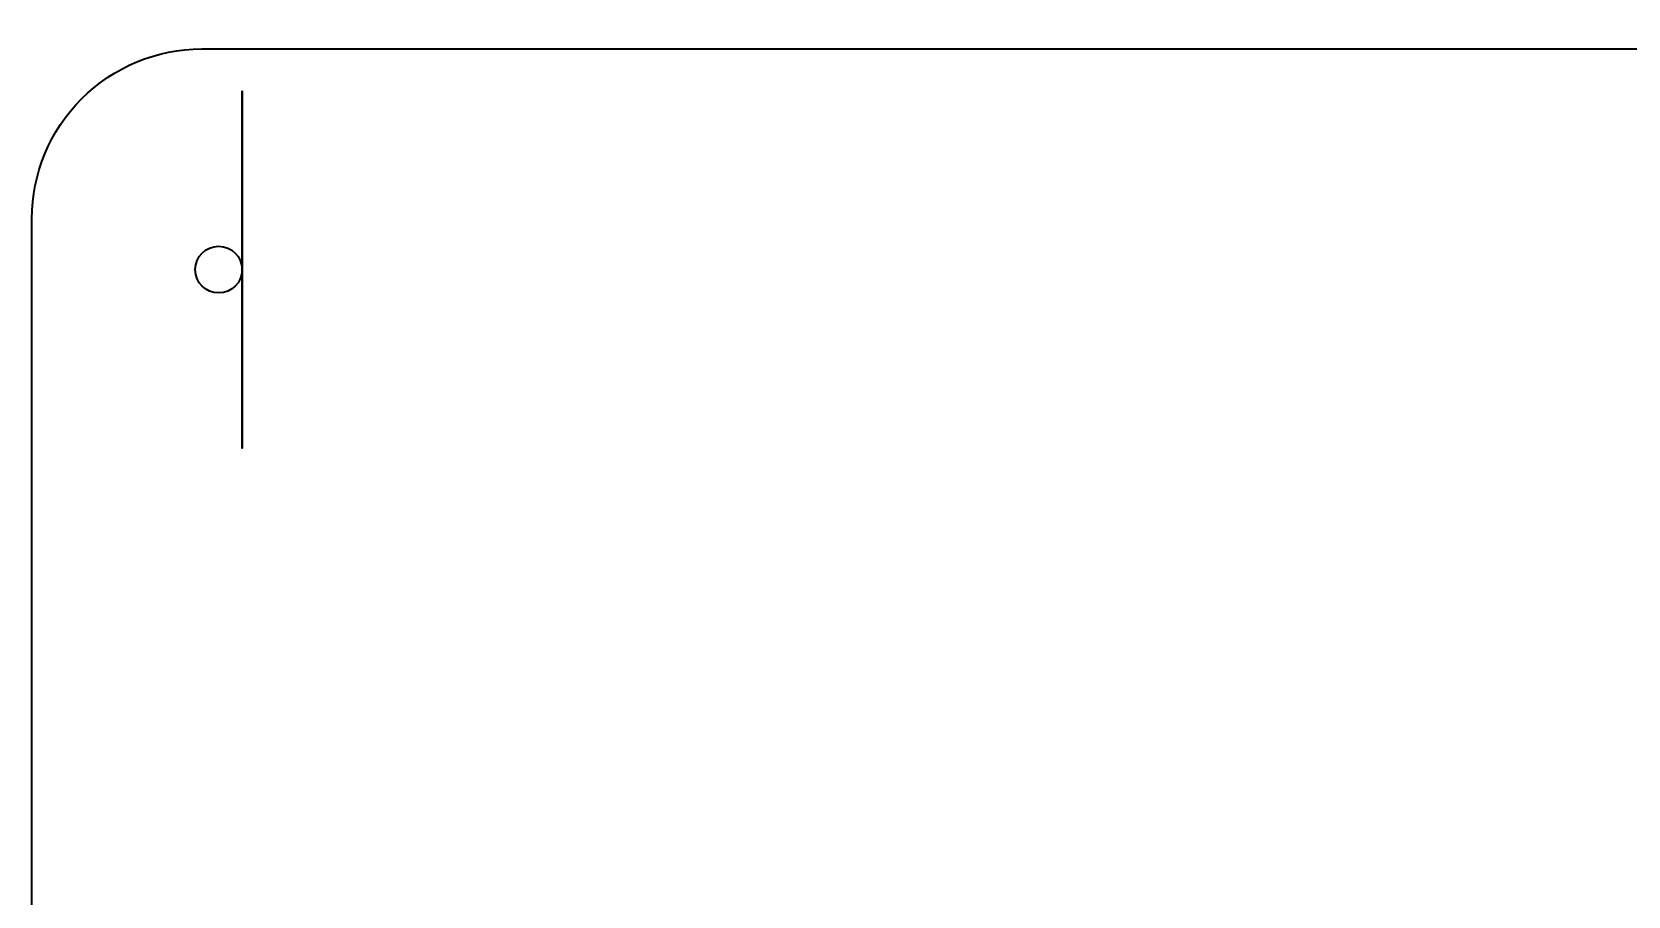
# Model space of a CAD drawing. Header units: centimetres. Extents: x 16 to 194, y -201 to 17.
# Drawn here: x 18.82 to 37.63, y -59.07 to -48.88 of the extents above; entities that cross this region are included whole.
import ezdxf

# ---------------------------------------------------------------- set-up
doc = ezdxf.new("R2010")
doc.units = ezdxf.units.CM
doc.header["$MEASUREMENT"] = 0
doc.layers.add('Layer 1', color=7, linetype='Continuous')

msp = doc.modelspace()

# ---------------------------------------------------------------- linework, layer by layer
at = {"layer": 'Layer 1', "lineweight": 35}
for points, knots in [([(21.29924, -51.68463), (21.29924, -51.53276), (21.17612, -51.40964), (21.02424, -51.40964), (20.87236, -51.40963), (20.74924, -51.53276), (20.74924, -51.68463), (20.74924, -51.83651), (20.87236, -51.95963), (21.02424, -51.95963), (21.17612, -51.95964), (21.29924, -51.83651), (21.29924, -51.68464), (21.29924, -44.39488), (21.29924, -58.97439), (21.29924, -51.68463)], [0, 0, 0, 0, 0.25, 0.25, 0.25, 0.5, 0.5, 0.5, 0.75, 0.75, 0.75, 1, 1, 1, 1.00001, 1.00001, 1.00001, 1.00001]), ([(20.82424, -71.08464), (20.82424, -71.08464), (54.82424, -71.08464), (54.82424, -71.08464), (55.35501, -71.0843), (55.86391, -70.87313), (56.23898, -70.49758), (56.61405, -70.12204), (56.82458, -69.6154), (56.82424, -69.08464), (56.82424, -69.08464), (56.82424, -51.08464), (56.82424, -51.08464), (56.82391, -50.55387), (56.61274, -50.04497), (56.23719, -49.6699), (55.86164, -49.29483), (55.35501, -49.0843), (54.82424, -49.08464), (54.82424, -49.08464), (20.82424, -49.08464), (20.82424, -49.08464), (20.29347, -49.08497), (19.78458, -49.29614), (19.4095, -49.67169), (19.03443, -50.04723), (18.82391, -50.55387), (18.82424, -51.08464), (18.82424, -51.08464), (18.82424, -69.08464), (18.82424, -69.08464), (18.82458, -69.6154), (19.03574, -70.1243), (19.41129, -70.49937), (19.78684, -70.87444), (20.29347, -71.08497), (20.82424, -71.08464)], [0, 0, 0, 0, 0.08333333, 0.08333333, 0.08333333, 0.16666667, 0.16666667, 0.16666667, 0.25, 0.25, 0.25, 0.33333333, 0.33333333, 0.33333333, 0.41666667, 0.41666667, 0.41666667, 0.5, 0.5, 0.5, 0.58333333, 0.58333333, 0.58333333, 0.66666667, 0.66666667, 0.66666667, 0.75, 0.75, 0.75, 0.83333333, 0.83333333, 0.83333333, 0.91666667, 0.91666667, 0.91666667, 1, 1, 1, 1])]:
    msp.add_open_spline(points, degree=3, knots=knots, dxfattribs=at)

doc.saveas('drawing.dxf')
